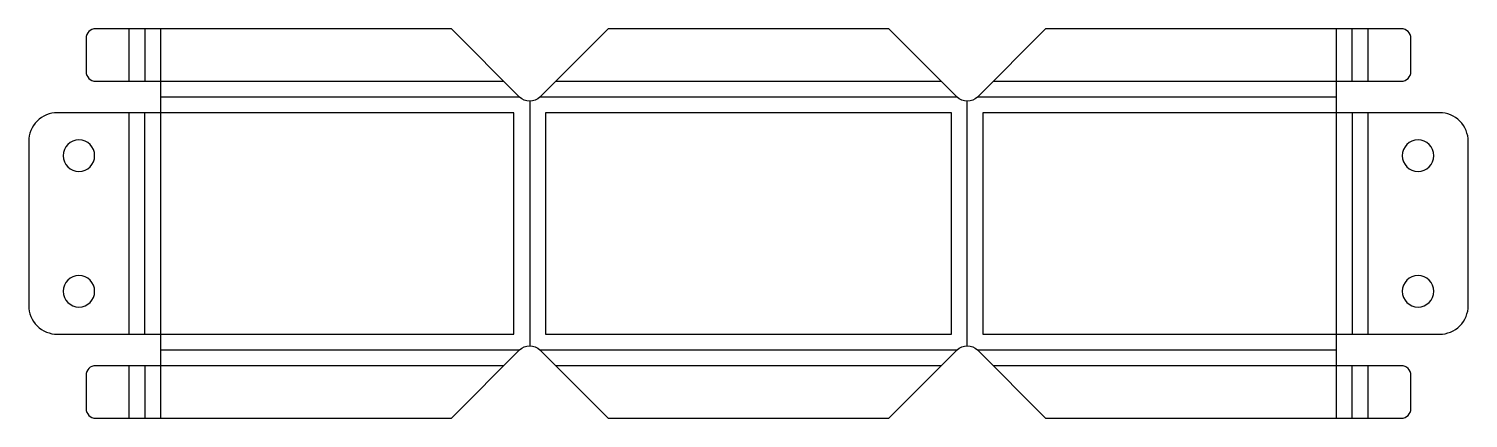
# Model space of a CAD drawing. Header units: millimetres. Extents: x -106 to 44, y 0 to 41.
import ezdxf

# ---------------------------------------------------------------- set-up
doc = ezdxf.new("R2010")
doc.units = ezdxf.units.MM

msp = doc.modelspace()

# ---------------------------------------------------------------- linework, layer by layer
at = {"layer": 'BEND'}
for p, q in [((-94.31, 40.8), (-94.31, 35.3)), ((32.09, 35.3), (32.09, 40.8)), ((-55.07, 33.65), (-92.66, 33.65)), ((-54.01, 33.21), (-54.01, 7.59)), ((-9.27, 33.65), (-52.95, 33.65)), ((-8.21, 7.59), (-8.21, 33.21)), ((30.44, 33.65), (-7.15, 33.65)), ((-94.31, 8.8), (-94.31, 32)), ((32.09, 32), (32.09, 8.8)), ((-92.66, 7.15), (-55.07, 7.15)), ((-52.95, 7.15), (-9.27, 7.15)), ((-7.15, 7.15), (30.44, 7.15)), ((-94.31, 5.5), (-94.31, 0)), ((32.09, 0), (32.09, 5.5))]:
    msp.add_line(p, q, dxfattribs=at)
at = {"layer": 'BEND_EXTENT'}
for p, q in [((-95.96, 35.3), (-95.96, 40.8)), ((-92.66, 40.8), (-92.66, 35.3)), ((30.44, 35.3), (30.44, 40.8)), ((33.74, 40.8), (33.74, 35.3)), ((-92.66, 35.3), (-56.72, 35.3)), ((-51.3, 35.3), (-10.92, 35.3)), ((-5.5, 35.3), (30.44, 35.3)), ((-95.96, 8.8), (-95.96, 32)), ((33.74, 32), (33.74, 8.8)), ((-95.96, 0), (-95.96, 5.5)), ((-92.66, 5.5), (-92.66, 0)), ((-56.72, 5.5), (-92.66, 5.5)), ((-10.92, 5.5), (-51.3, 5.5)), ((30.44, 5.5), (-5.5, 5.5)), ((30.44, 0), (30.44, 5.5)), ((33.74, 5.5), (33.74, 0))]:
    msp.add_line(p, q, dxfattribs=at)
for points in [[(-92.66, 32), (-92.66, 8.8), (-55.66, 8.8), (-55.66, 32)], [(-9.86, 32), (-52.36, 32), (-52.36, 8.8), (-9.86, 8.8)], [(30.44, 8.8), (30.44, 32), (-6.56, 32), (-6.56, 8.8)]]:
    msp.add_lwpolyline(points, close=True, dxfattribs=at)
at = {"layer": 'INTERIOR_PROFILES', "extrusion": (0, 0, -1)}
for centre in [(101.21, 27.5), (-38.99, 27.5), (101.21, 13.3), (-38.99, 13.3)]:
    msp.add_circle(centre, 1.65, dxfattribs=at)
at = {"layer": 'OUTER_PROFILES'}
msp.add_lwpolyline([(-62.22, 0), (-55.07, 7.15, -0.414214), (-52.95, 7.15), (-45.8, 0), (-16.42, 0), (-9.27, 7.15, -0.414214), (-7.15, 7.15), (0, 0), (37.24, 0, 0.414214), (38.24, 1), (38.24, 4.5, 0.414214), (37.24, 5.5), (30.44, 5.5), (30.44, 8.8), (41.24, 8.8, 0.414214), (44.24, 11.8), (44.24, 29, 0.414214), (41.24, 32), (30.44, 32), (30.44, 35.3), (37.24, 35.3, 0.414214), (38.24, 36.3), (38.24, 39.8, 0.414214), (37.24, 40.8), (0, 40.8), (-7.15, 33.65, -0.414214), (-9.27, 33.65), (-16.42, 40.8), (-45.8, 40.8), (-52.95, 33.65, -0.414214), (-55.07, 33.65), (-62.22, 40.8), (-99.46, 40.8, 0.414214), (-100.46, 39.8), (-100.46, 36.3, 0.414214), (-99.46, 35.3), (-92.66, 35.3), (-92.66, 32), (-103.46, 32, 0.414214), (-106.46, 29), (-106.46, 11.8, 0.414214), (-103.46, 8.8), (-92.66, 8.8), (-92.66, 5.5), (-99.46, 5.5, 0.414214), (-100.46, 4.5), (-100.46, 1, 0.414214), (-99.46, 0)], format="xyb", close=True, dxfattribs=at)

doc.saveas('drawing.dxf')
